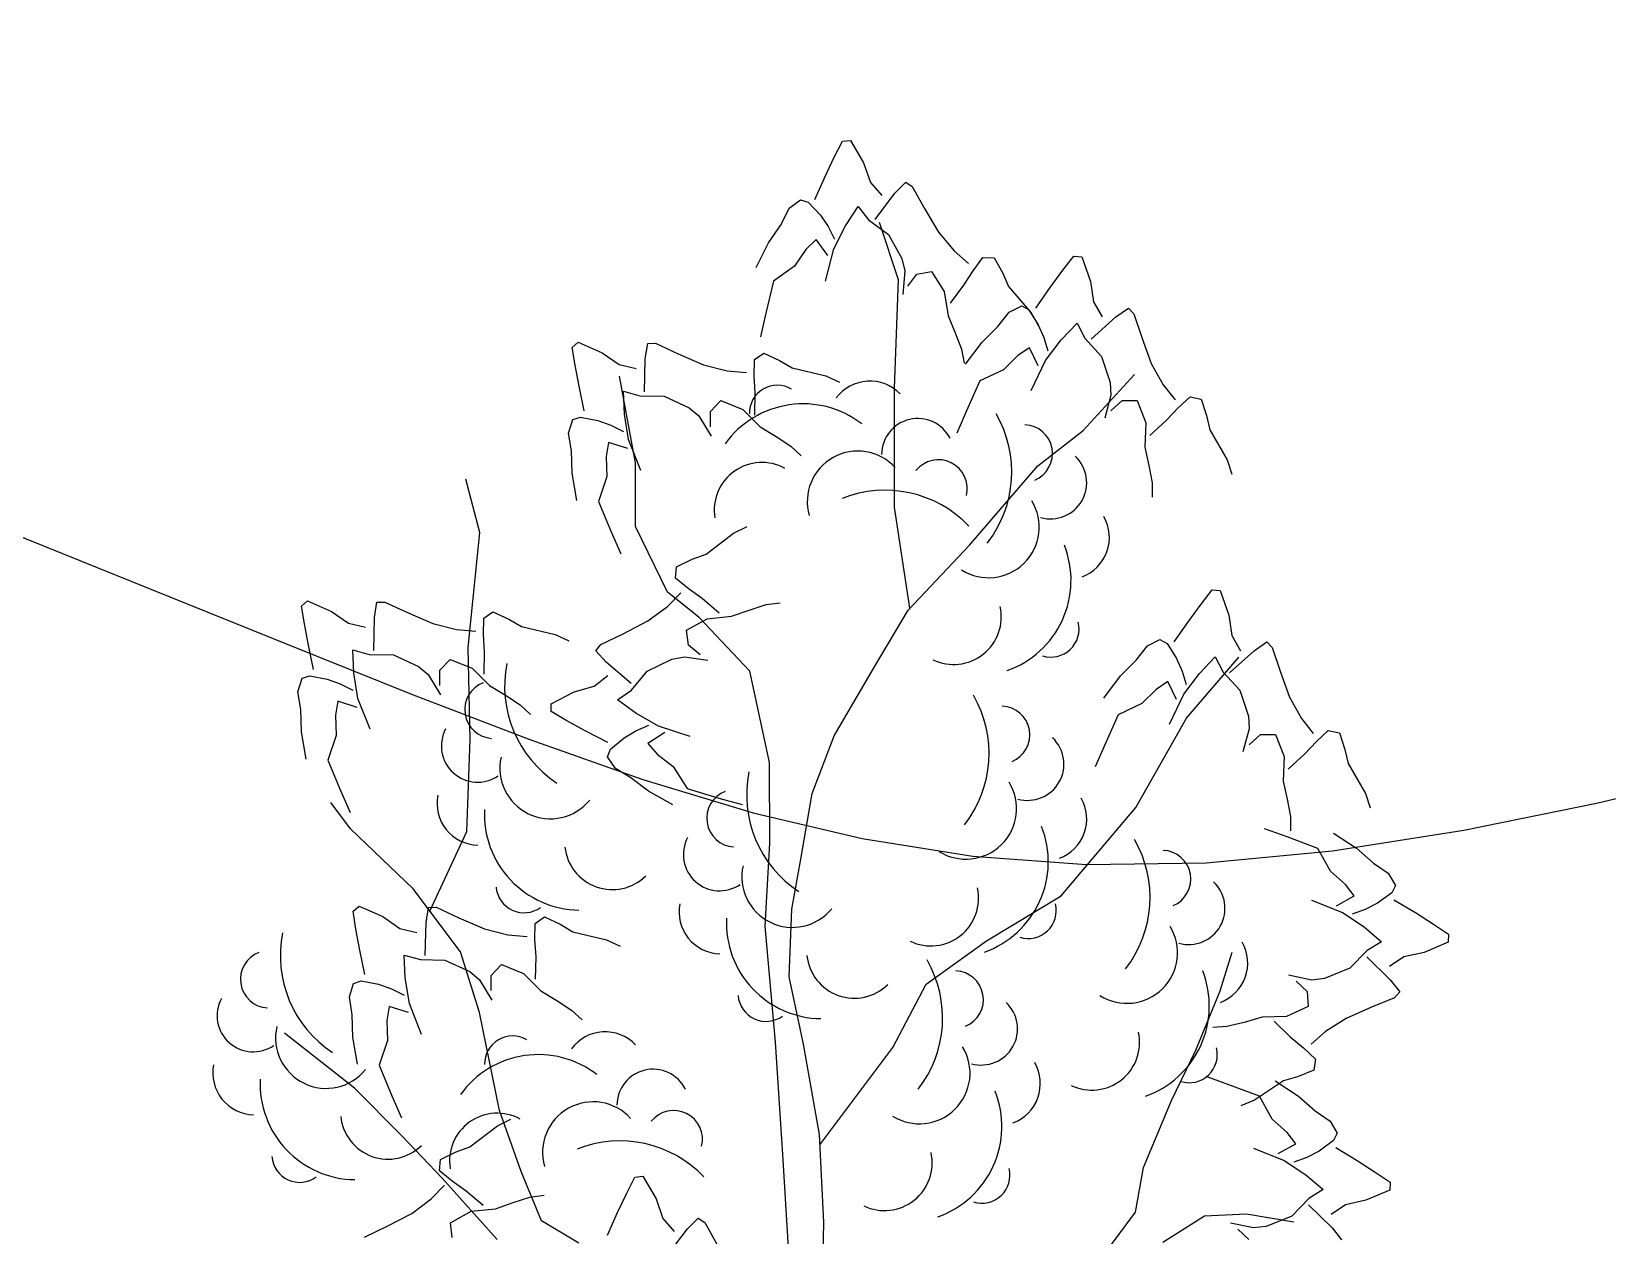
# Model space of a CAD drawing. Header units: millimetres. Extents: x 524954 to 526204, y 9523489 to 9524010.
# Drawn here: x 525741.24 to 525748.91, y 9523795.34 to 9523801.2 of the extents above; entities that cross this region are included whole.
import ezdxf

# ---------------------------------------------------------------- set-up
doc = ezdxf.new("R2010")
doc.units = ezdxf.units.MM
doc.linetypes.add('ACAD_ISO12W100', pattern=[21, 12, -3, 0, -3, 0, -3])
doc.layers.add('Arbre', color=34, linetype='ACAD_ISO12W100')
doc.layers.add('CN_02_00', color=4, linetype='Continuous')

# ---------------------------------------------------------------- blocks, each defined once
blk = doc.blocks.new('v088')
at = {"color": 3, "linetype": 'Continuous'}
for p, q in [((-0.0239, 12.3184), (0.0161, 12.3965)), ((0.0161, 12.3965), (0.0546, 12.3999)), ((0.0546, 12.3999), (0.1184, 12.2906)), ((-0.0686, 12.2238), (-0.0239, 12.3184)), ((0.1184, 12.2906), (0.1522, 12.1952)), ((-0.1179, 12.1126), (-0.0686, 12.2238)), ((0.2717, 12.1435), (0.3242, 12.1966)), ((0.3242, 12.1966), (0.3557, 12.1751)), ((0.1522, 12.1952), (0.2074, 12.1313)), ((0.1746, 12.0155), (0.2717, 12.1435)), ((0.3557, 12.1751), (0.415, 12.0689)), ((-0.2828, 11.9912), (-0.2428, 12.0693)), ((-0.2428, 12.0693), (-0.1881, 12.111)), ((-0.1881, 12.111), (-0.1505, 12.0986)), ((-0.1505, 12.0986), (-0.0915, 12.0354)), ((0.0317, 11.9844), (0.0922, 12.0781)), ((0.0922, 12.0781), (0.1437, 12.0135)), ((0.415, 12.0689), (0.4841, 11.9528)), ((-0.344, 11.9013), (-0.2828, 11.9912)), ((-0.0915, 12.0354), (-0.0536, 11.98)), ((-0.0536, 11.98), (-0.0225, 11.9193)), ((-0.0252, 11.8718), (0.0317, 11.9844)), ((0.1437, 12.0135), (0.2395, 11.9416)), ((-0.4033, 11.7804), (-0.344, 11.9013)), ((-0.1123, 11.9179), (-0.1618, 11.8694)), ((-0.0542, 11.8389), (-0.1123, 11.9179)), ((0.2395, 11.9416), (0.3048, 11.8248)), ((0.4841, 11.9528), (0.5601, 11.8616)), ((-0.1618, 11.8694), (-0.2169, 11.7884)), ((-0.066, 11.7153), (-0.0252, 11.8718)), ((0.3048, 11.8248), (0.32, 11.7651)), ((0.5601, 11.8616), (0.6304, 11.8005)), ((0.6527, 11.7656), (0.6994, 11.8293)), ((0.6994, 11.8293), (0.7544, 11.828)), ((0.7544, 11.828), (0.796, 11.7537)), ((1.0886, 11.7676), (1.1424, 11.8368)), ((1.1424, 11.8368), (1.1809, 11.833)), ((1.1809, 11.833), (1.2232, 11.7138)), ((-0.2169, 11.7884), (-0.3202, 11.714)), ((0.32, 11.7651), (0.3106, 11.6498)), ((0.3344, 11.6895), (0.378, 11.7487)), ((0.378, 11.7487), (0.4498, 11.7623)), ((0.4498, 11.7623), (0.5114, 11.6644)), ((0.6075, 11.6944), (0.6527, 11.7656)), ((0.796, 11.7537), (0.824, 11.6885)), ((1.027, 11.683), (1.0886, 11.7676)), ((-0.3202, 11.714), (-0.3572, 11.5582)), ((0.5114, 11.6644), (0.5299, 11.5465)), ((0.5418, 11.6075), (0.6075, 11.6944)), ((0.824, 11.6885), (0.9344, 11.5607)), ((0.9578, 11.583), (1.027, 11.683)), ((1.2232, 11.7138), (1.2386, 11.6137)), ((0.827, 11.5637), (0.8886, 11.5945)), ((0.8886, 11.5945), (0.9232, 11.5753)), ((1.2386, 11.6137), (1.2809, 11.5407)), ((1.3463, 11.5407), (1.4079, 11.583)), ((1.4079, 11.583), (1.4348, 11.556)), ((-0.3572, 11.5582), (-0.3824, 11.4437)), ((0.5299, 11.5465), (0.5653, 11.4632)), ((0.7732, 11.4945), (0.827, 11.5637)), ((0.9232, 11.5753), (0.9693, 11.5022)), ((0.9344, 11.5607), (0.97, 11.497)), ((1.0809, 11.4291), (1.1578, 11.5099)), ((1.1578, 11.5099), (1.1963, 11.4368)), ((1.2271, 11.433), (1.3463, 11.5407)), ((1.4348, 11.556), (1.4733, 11.4406)), ((0.5653, 11.4632), (0.5962, 11.3829)), ((0.6962, 11.4176), (0.7732, 11.4945)), ((0.9693, 11.5022), (0.9963, 11.4406)), ((0.9963, 11.4406), (1.0155, 11.3753)), ((1.1963, 11.4368), (1.2771, 11.3483)), ((1.4733, 11.4406), (1.5194, 11.3137)), ((-1.2987, 11.3921), (-1.2695, 11.4174)), ((-1.2853, 11.3054), (-1.2987, 11.3921)), ((-1.2695, 11.4174), (-1.1537, 11.3664)), ((-1.1537, 11.3664), (-1.0704, 11.3089)), ((-0.9434, 11.3371), (-0.9319, 11.4109)), ((-0.9319, 11.4109), (-0.8938, 11.412)), ((-0.8938, 11.412), (-0.7835, 11.3608)), ((-0.7835, 11.3608), (-0.6595, 11.3072)), ((-0.4126, 11.3334), (-0.3673, 11.3647)), ((-0.3673, 11.3647), (-0.2901, 11.3288)), ((0.5962, 11.3829), (0.6091, 11.3149)), ((0.6155, 11.3099), (0.6962, 11.4176)), ((0.927, 11.3906), (0.8693, 11.3522)), ((0.9693, 11.3022), (0.927, 11.3906)), ((1.004, 11.3291), (1.0809, 11.4291)), ((-1.266, 11.2026), (-1.2853, 11.3054)), ((-1.0704, 11.3089), (-0.9882, 11.2895)), ((-0.9469, 11.1764), (-0.9434, 11.3371)), ((-0.6595, 11.3072), (-0.5444, 11.2779)), ((-0.5444, 11.2779), (-0.4516, 11.2697)), ((-0.4131, 11.2545), (-0.4126, 11.3334)), ((-0.2901, 11.3288), (-0.2291, 11.2925)), ((-0.2291, 11.2925), (-0.0648, 11.2537)), ((0.8001, 11.2829), (0.6847, 11.2291)), ((0.8693, 11.3522), (0.8001, 11.2829)), ((0.9347, 11.1829), (1.004, 11.3291)), ((1.2771, 11.3483), (1.3194, 11.2214)), ((1.5194, 11.3137), (1.5771, 11.2099)), ((-1.2408, 11.0836), (-1.266, 11.2026)), ((-0.4079, 11.1703), (-0.4131, 11.2545)), ((-0.0648, 11.2537), (0.0014, 11.223)), ((0.6847, 11.2291), (0.6193, 11.0829)), ((1.3194, 11.2214), (1.3232, 11.1598)), ((1.5771, 11.2099), (1.6348, 11.1368)), ((-1.0503, 11.1789), (-0.9708, 11.1567)), ((-1.0444, 11.0675), (-1.0503, 11.1789)), ((-0.9708, 11.1567), (-0.851, 11.1547)), ((-0.851, 11.1547), (-0.7296, 11.0984)), ((-0.6257, 11.0796), (-0.5755, 11.1328)), ((-0.5755, 11.1328), (-0.4682, 11.0896)), ((-0.4102, 11.0614), (-0.4079, 11.1703)), ((1.3232, 11.1598), (1.2925, 11.0483)), ((1.3232, 11.0829), (1.3771, 11.1329)), ((1.3771, 11.1329), (1.4502, 11.1329)), ((1.4502, 11.1329), (1.4925, 11.0252)), ((1.6502, 11.0983), (1.7079, 11.1522)), ((1.7079, 11.1522), (1.7617, 11.1406)), ((1.7617, 11.1406), (1.7887, 11.0598)), ((-1.2967, 11.0411), (-1.2589, 11.0531)), ((-1.2589, 11.0531), (-1.1741, 11.0365)), ((-1.0245, 10.9429), (-1.0444, 11.0675)), ((-0.7296, 11.0984), (-0.6822, 11.0589)), ((-0.6822, 11.0589), (-0.6222, 10.96)), ((-0.6263, 11.0061), (-0.6257, 11.0796)), ((-0.4682, 11.0896), (-0.3841, 11.005)), ((0.6193, 11.0829), (0.5731, 10.9752)), ((1.5925, 11.0368), (1.6502, 11.0983)), ((1.7887, 11.0598), (1.8041, 10.9906)), ((-1.3166, 10.9752), (-1.2967, 11.0411)), ((-1.3032, 10.8885), (-1.3166, 10.9752)), ((-1.1741, 11.0365), (-1.1109, 11.0139)), ((-1.1109, 11.0139), (-1.0501, 10.983)), ((-0.3841, 11.005), (-0.3065, 10.9583)), ((1.4925, 11.0252), (1.4886, 10.906)), ((1.5117, 10.9637), (1.5925, 11.0368)), ((1.8041, 10.9906), (1.8887, 10.8444)), ((-1.122, 10.9292), (-1.1336, 10.8608)), ((-1.0286, 10.8992), (-1.122, 10.9292)), ((-0.9657, 10.7922), (-1.0245, 10.9429)), ((-0.3065, 10.9583), (-0.2344, 10.9114)), ((-0.2344, 10.9114), (-0.1841, 10.8638)), ((1.4886, 10.906), (1.5079, 10.8175)), ((-1.3, 10.7798), (-1.3032, 10.8885)), ((-1.1336, 10.8608), (-1.1308, 10.7629)), ((1.5079, 10.8175), (1.5233, 10.7329)), ((1.8887, 10.8444), (1.9118, 10.7752)), ((-1.2771, 10.6471), (-1.3, 10.7798)), ((-1.1308, 10.7629), (-1.1708, 10.642)), ((1.5233, 10.7329), (1.5233, 10.6636)), ((-1.1708, 10.642), (-1.1094, 10.4942)), ((-0.514, 10.4875), (-0.4484, 10.5194)), ((-1.1094, 10.4942), (-1.0628, 10.3867)), ((-0.648, 10.3846), (-0.514, 10.4875)), ((-0.7912, 10.3231), (-0.7146, 10.3603)), ((-0.7146, 10.3603), (-0.648, 10.3846)), ((-0.7957, 10.2682), (-0.7912, 10.3231)), ((-0.7348, 10.218), (-0.7957, 10.2682)), ((-0.6662, 10.1688), (-0.7348, 10.218)), ((1.7617, 10.1424), (1.8156, 10.2117)), ((1.8156, 10.2117), (1.8541, 10.2078)), ((1.8541, 10.2078), (1.8964, 10.0886)), ((-2.6162, 10.1323), (-2.587, 10.1577)), ((-2.6028, 10.0456), (-2.6162, 10.1323)), ((-2.587, 10.1577), (-2.4712, 10.1066)), ((-2.2608, 10.0773), (-2.2494, 10.1511)), ((-2.2494, 10.1511), (-2.2113, 10.1522)), ((-2.2113, 10.1522), (-2.101, 10.101)), ((-0.9313, 10.0604), (-0.8359, 10.1311)), ((-0.8359, 10.1311), (-0.7709, 10.1978)), ((-0.5833, 10.0982), (-0.6662, 10.1688)), ((-0.4378, 10.1134), (-0.3559, 10.1397)), ((-0.3559, 10.1397), (-0.2873, 10.1487)), ((1.7002, 10.0578), (1.7617, 10.1424)), ((-2.4712, 10.1066), (-2.3879, 10.0492)), ((-2.3879, 10.0492), (-2.3057, 10.0298)), ((-2.2643, 9.9167), (-2.2608, 10.0773)), ((-2.101, 10.101), (-1.977, 10.0475)), ((-1.7305, 9.9947), (-1.7301, 10.0737)), ((-1.7301, 10.0737), (-1.6848, 10.1049)), ((-1.6848, 10.1049), (-1.6075, 10.069)), ((-1.6075, 10.069), (-1.5466, 10.0327)), ((-1.0512, 9.9981), (-0.9313, 10.0604)), ((-0.7431, 10.0152), (-0.6418, 10.0712)), ((-0.6418, 10.0712), (-0.5231, 10.0829)), ((-0.5231, 10.0829), (-0.4378, 10.1134)), ((1.631, 9.9578), (1.7002, 10.0578)), ((1.8964, 10.0886), (1.9118, 9.9886)), ((-2.5835, 9.9428), (-2.6028, 10.0456)), ((-1.977, 10.0475), (-1.8618, 10.0181)), ((-1.8618, 10.0181), (-1.7691, 10.0099)), ((-1.7254, 9.9105), (-1.7305, 9.9947)), ((-1.5466, 10.0327), (-1.3822, 9.9939)), ((-1.3822, 9.9939), (-1.316, 9.9632)), ((-1.1606, 9.945), (-1.0512, 9.9981)), ((-0.7336, 9.9427), (-0.7431, 10.0152)), ((1.9118, 9.9886), (1.9541, 9.9155)), ((-2.5582, 9.8238), (-2.5835, 9.9428)), ((-2.3678, 9.9191), (-2.2883, 9.8969)), ((-2.3619, 9.8077), (-2.3678, 9.9191)), ((-2.2883, 9.8969), (-2.1685, 9.895)), ((-1.7277, 9.8016), (-1.7254, 9.9105)), ((-1.1838, 9.9148), (-1.1606, 9.945)), ((-1.1339, 9.8592), (-1.1838, 9.9148)), ((-0.677, 9.8958), (-0.7336, 9.9427)), ((1.4463, 9.8693), (1.5002, 9.9386)), ((1.5002, 9.9386), (1.5617, 9.9693)), ((1.5617, 9.9693), (1.5963, 9.9501)), ((1.5963, 9.9501), (1.6425, 9.877)), ((1.9002, 9.8078), (2.0195, 9.9155)), ((2.0195, 9.9155), (2.081, 9.9578)), ((2.081, 9.9578), (2.1079, 9.9309)), ((2.1079, 9.9309), (2.1464, 9.8155)), ((-2.1685, 9.895), (-2.0471, 9.8386)), ((-2.0471, 9.8386), (-1.9997, 9.7992)), ((-1.9438, 9.7464), (-1.9432, 9.8199)), ((-1.9432, 9.8199), (-1.893, 9.873)), ((-1.893, 9.873), (-1.7856, 9.8299)), ((-1.7856, 9.8299), (-1.7015, 9.7452)), ((-1.0116, 9.755), (-1.1339, 9.8592)), ((-0.9342, 9.8156), (-0.8138, 9.874)), ((-0.8138, 9.874), (-0.7533, 9.8858)), ((-0.7533, 9.8858), (-0.6387, 9.8698)), ((1.3694, 9.7924), (1.4463, 9.8693)), ((1.6425, 9.877), (1.6694, 9.8155)), ((1.7541, 9.8039), (1.831, 9.8847)), ((1.831, 9.8847), (1.8695, 9.8116)), ((-2.634, 9.7155), (-2.6142, 9.7814)), ((-2.6142, 9.7814), (-2.5764, 9.7933)), ((-2.5764, 9.7933), (-2.4916, 9.7768)), ((-2.4916, 9.7768), (-2.4283, 9.7541)), ((-2.4283, 9.7541), (-2.3676, 9.7232)), ((-2.3419, 9.6831), (-2.3619, 9.8077)), ((-1.9997, 9.7992), (-1.9397, 9.7002)), ((-1.7015, 9.7452), (-1.624, 9.6985)), ((-1.2895, 9.7147), (-1.1923, 9.7429)), ((-1.1923, 9.7429), (-1.1254, 9.7944)), ((-1.0114, 9.724), (-0.9342, 9.8156)), ((1.2886, 9.6847), (1.3694, 9.7924)), ((1.6002, 9.7655), (1.5425, 9.727)), ((1.6425, 9.677), (1.6002, 9.7655)), ((1.6694, 9.8155), (1.6887, 9.7501)), ((1.6771, 9.7039), (1.7541, 9.8039)), ((1.8695, 9.8116), (1.9502, 9.7232)), ((2.1464, 9.8155), (2.1926, 9.6885)), ((-2.6206, 9.6288), (-2.634, 9.7155)), ((-2.4395, 9.6694), (-2.4511, 9.6011)), ((-2.3461, 9.6395), (-2.4395, 9.6694)), ((-2.2831, 9.5325), (-2.3419, 9.6831)), ((-1.624, 9.6985), (-1.5519, 9.6516)), ((-1.4022, 9.6572), (-1.2895, 9.7147)), ((-1.0789, 9.6763), (-1.0114, 9.724)), ((-0.9888, 9.6106), (-1.0789, 9.6763)), ((1.5425, 9.727), (1.4733, 9.6578)), ((1.6079, 9.5578), (1.6771, 9.7039)), ((1.9502, 9.7232), (1.9925, 9.5962)), ((2.1926, 9.6885), (2.2503, 9.5847)), ((-2.6175, 9.52), (-2.6206, 9.6288)), ((-2.4511, 9.6011), (-2.4483, 9.5032)), ((-1.5519, 9.6516), (-1.5015, 9.6041)), ((-1.401, 9.6186), (-1.4022, 9.6572)), ((-1.3254, 9.5742), (-1.401, 9.6186)), ((-0.8796, 9.5473), (-0.9888, 9.6106)), ((1.3579, 9.6039), (1.2925, 9.4577)), ((1.4733, 9.6578), (1.3579, 9.6039)), ((1.9925, 9.5962), (1.9964, 9.5347)), ((-2.5946, 9.3874), (-2.6175, 9.52)), ((-1.2335, 9.5242), (-1.3254, 9.5742)), ((-1.1253, 9.4685), (-1.2335, 9.5242)), ((-1.0467, 9.4905), (-0.9892, 9.5252)), ((-0.9892, 9.5252), (-0.9269, 9.5527)), ((-0.8484, 9.5165), (-0.9306, 9.463)), ((-0.7257, 9.4976), (-0.8796, 9.5473)), ((1.9964, 9.5347), (1.9656, 9.4231)), ((2.2503, 9.5847), (2.308, 9.5116)), ((2.3233, 9.4731), (2.381, 9.527)), ((2.381, 9.527), (2.4349, 9.5154)), ((2.4349, 9.5154), (2.4618, 9.4347)), ((-2.4483, 9.5032), (-2.4883, 9.3823)), ((-1.1278, 9.3984), (-1.1132, 9.4352)), ((-1.1132, 9.4352), (-1.0467, 9.4905)), ((-0.9306, 9.463), (-0.885, 9.4108)), ((1.2925, 9.4577), (1.2463, 9.35)), ((1.9964, 9.4577), (2.0502, 9.5077)), ((2.0502, 9.5077), (2.1233, 9.5077)), ((2.1233, 9.5077), (2.1656, 9.4)), ((2.2657, 9.4116), (2.3233, 9.4731)), ((-2.4883, 9.3823), (-2.4269, 9.2344)), ((-1.0892, 9.3413), (-1.1278, 9.3984)), ((-0.885, 9.4108), (-0.8073, 9.3511)), ((2.1656, 9.4), (2.1618, 9.2808)), ((2.1849, 9.3385), (2.2657, 9.4116)), ((2.4618, 9.4347), (2.4772, 9.3654)), ((2.4772, 9.3654), (2.5618, 9.2193)), ((-1.0136, 9.2969), (-1.0892, 9.3413)), ((-0.9273, 9.2307), (-1.0136, 9.2969)), ((-0.8073, 9.3511), (-0.7389, 9.2437)), ((-2.4269, 9.2344), (-2.3802, 9.1269)), ((-0.81, 9.1646), (-0.9273, 9.2307)), ((-0.7389, 9.2437), (-0.5855, 9.1979)), ((2.1618, 9.2808), (2.181, 9.1923)), ((2.5618, 9.2193), (2.5849, 9.15)), ((-0.5855, 9.1979), (-0.4727, 9.1661)), ((2.181, 9.1923), (2.1964, 9.1077)), ((2.1964, 9.1077), (2.1964, 9.0385)), ((2.1801, 9.009), (2.0697, 9.0483)), ((2.3301, 8.953), (2.1801, 9.009)), ((2.4064, 9.0272), (2.519, 8.9533)), ((2.3912, 8.8412), (2.3301, 8.953)), ((2.519, 8.9533), (2.6006, 8.8814)), ((2.4646, 8.7765), (2.3912, 8.8412)), ((2.6006, 8.8814), (2.6731, 8.832)), ((2.6731, 8.832), (2.7077, 8.7725)), ((2.5067, 8.7213), (2.4646, 8.7765)), ((2.7077, 8.7725), (2.6907, 8.7368)), ((-2.3661, 8.6466), (-2.3369, 8.6719)), ((-2.3369, 8.6719), (-2.2212, 8.6209)), ((2.2998, 8.7005), (2.4501, 8.6406)), ((2.421, 8.6735), (2.5067, 8.7213)), ((2.6207, 8.6861), (2.5609, 8.6554)), ((2.6907, 8.7368), (2.6207, 8.6861)), ((2.7005, 8.7027), (2.8047, 8.6399)), ((-2.3527, 8.5599), (-2.3661, 8.6466)), ((-2.2212, 8.6209), (-2.1379, 8.5634)), ((-2.0143, 8.4309), (-2.0108, 8.5916)), ((-2.0108, 8.5916), (-1.9993, 8.6654)), ((-1.9993, 8.6654), (-1.9613, 8.6665)), ((-1.9613, 8.6665), (-1.8509, 8.6153)), ((-1.8509, 8.6153), (-1.7269, 8.5617)), ((-1.4801, 8.5879), (-1.4347, 8.6192)), ((-1.4347, 8.6192), (-1.3575, 8.5833)), ((2.4501, 8.6406), (2.5548, 8.5702)), ((2.5609, 8.6554), (2.4969, 8.632)), ((2.8047, 8.6399), (2.8931, 8.5838)), ((-2.3334, 8.4571), (-2.3527, 8.5599)), ((-2.1379, 8.5634), (-2.0557, 8.544)), ((-1.7269, 8.5617), (-1.6118, 8.5324)), ((-1.6118, 8.5324), (-1.519, 8.5242)), ((-1.4805, 8.509), (-1.4801, 8.5879)), ((-1.3575, 8.5833), (-1.2966, 8.547)), ((-1.2966, 8.547), (-1.1322, 8.5082)), ((2.5548, 8.5702), (2.6402, 8.4985)), ((2.8931, 8.5838), (2.9656, 8.5345)), ((2.9656, 8.5345), (2.9641, 8.4958)), ((-2.3082, 8.3381), (-2.3334, 8.4571)), ((-1.4754, 8.4248), (-1.4805, 8.509)), ((-1.1322, 8.5082), (-1.066, 8.4775)), ((2.5697, 8.4555), (2.4865, 8.3693)), ((2.6402, 8.4985), (2.5697, 8.4555)), ((2.8478, 8.4461), (2.749, 8.4244)), ((2.9641, 8.4958), (2.8478, 8.4461)), ((-2.1178, 8.4334), (-2.0382, 8.4112)), ((-2.1118, 8.322), (-2.1178, 8.4334)), ((-2.0382, 8.4112), (-1.9184, 8.4092)), ((-1.9184, 8.4092), (-1.7971, 8.3529)), ((-1.6931, 8.3341), (-1.643, 8.3873)), ((-1.643, 8.3873), (-1.5356, 8.3441)), ((-1.4776, 8.3159), (-1.4754, 8.4248)), ((2.4865, 8.3693), (2.3625, 8.3191)), ((2.5678, 8.4245), (2.6828, 8.3123)), ((2.749, 8.4244), (2.6787, 8.3776)), ((-2.384, 8.2298), (-2.3641, 8.2956)), ((-2.3641, 8.2956), (-2.3264, 8.3076)), ((-2.3264, 8.3076), (-2.2415, 8.291)), ((-2.2415, 8.291), (-2.1783, 8.2684)), ((-2.0919, 8.1974), (-2.1118, 8.322)), ((-1.7971, 8.3529), (-1.7497, 8.3134)), ((-1.7497, 8.3134), (-1.6897, 8.2145)), ((-1.6937, 8.2606), (-1.6931, 8.3341)), ((-1.5356, 8.3441), (-1.4515, 8.2595)), ((2.3013, 8.3113), (2.188, 8.335)), ((2.2245, 8.3065), (2.2778, 8.2559)), ((2.3625, 8.3191), (2.3013, 8.3113)), ((2.6828, 8.3123), (2.7289, 8.2536)), ((-2.3706, 8.1431), (-2.384, 8.2298)), ((-2.1783, 8.2684), (-2.1175, 8.2375)), ((-1.4515, 8.2595), (-1.374, 8.2128)), ((-1.374, 8.2128), (-1.3019, 8.1659)), ((2.2778, 8.2559), (2.2824, 8.183)), ((2.7037, 8.225), (2.591, 8.1793)), ((2.7289, 8.2536), (2.7037, 8.225)), ((-2.3674, 8.0343), (-2.3706, 8.1431)), ((-2.1895, 8.1837), (-2.2011, 8.1153)), ((-2.0961, 8.1537), (-2.1895, 8.1837)), ((-2.0331, 8.0467), (-2.0919, 8.1974)), ((-1.3019, 8.1659), (-1.2515, 8.1184)), ((2.1776, 8.1339), (2.0584, 8.1303)), ((2.2824, 8.183), (2.1776, 8.1339)), ((2.591, 8.1793), (2.4672, 8.1253)), ((-2.2011, 8.1153), (-2.1982, 8.0174)), ((1.8878, 8.0848), (1.8187, 8.0804)), ((1.9713, 8.1055), (1.8878, 8.0848)), ((2.0584, 8.1303), (1.9713, 8.1055)), ((2.1174, 8.1109), (2.1954, 8.0349)), ((2.3672, 8.0611), (2.2979, 7.9989)), ((2.4672, 8.1253), (2.3672, 8.0611)), ((-2.3445, 7.9016), (-2.3674, 8.0343)), ((-2.1982, 8.0174), (-2.2383, 7.8966)), ((2.1954, 8.0349), (2.2605, 7.9811)), ((2.2605, 7.9811), (2.3179, 7.927)), ((2.3179, 7.927), (2.3098, 7.8725)), ((-2.2383, 7.8966), (-2.1768, 7.7487)), ((1.8965, 7.8022), (1.7861, 7.8414)), ((2.2308, 7.8405), (2.1627, 7.8208)), ((2.3098, 7.8725), (2.2308, 7.8405)), ((-2.1768, 7.7487), (-2.1302, 7.6412)), ((2.0465, 7.7461), (1.8965, 7.8022)), ((2.1627, 7.8208), (2.0222, 7.7271)), ((2.1227, 7.8203), (2.2353, 7.7465)), ((2.0222, 7.7271), (1.9545, 7.6997)), ((2.1075, 7.6343), (2.0465, 7.7461)), ((2.2353, 7.7465), (2.3169, 7.6746)), ((2.3169, 7.6746), (2.3894, 7.6252)), ((-1.7972, 7.4997), (-1.6632, 7.6026)), ((-1.6632, 7.6026), (-1.5976, 7.6345)), ((2.1809, 7.5696), (2.1075, 7.6343)), ((2.3894, 7.6252), (2.424, 7.5657)), ((2.223, 7.5144), (2.1809, 7.5696)), ((2.407, 7.5299), (2.337, 7.4793)), ((2.424, 7.5657), (2.407, 7.5299)), ((-1.9404, 7.4382), (-1.8638, 7.4754)), ((-1.8638, 7.4754), (-1.7972, 7.4997)), ((2.0162, 7.4937), (2.1664, 7.4338)), ((2.1373, 7.4666), (2.223, 7.5144)), ((2.2772, 7.4485), (2.2132, 7.4252)), ((2.337, 7.4793), (2.2772, 7.4485)), ((2.4169, 7.4959), (2.521, 7.4331)), ((-1.9448, 7.3833), (-1.9404, 7.4382)), ((-1.8839, 7.3331), (-1.9448, 7.3833)), ((2.1664, 7.4338), (2.2711, 7.3633)), ((2.521, 7.4331), (2.6094, 7.377)), ((2.6094, 7.377), (2.6819, 7.3276)), ((-1.985, 7.2461), (-1.9201, 7.3129)), ((-1.8154, 7.2839), (-1.8839, 7.3331)), ((-1.0336, 7.2746), (-0.9936, 7.3527)), ((-0.9936, 7.3527), (-0.9551, 7.3561)), ((-0.9551, 7.3561), (-0.8913, 7.2468)), ((2.2711, 7.3633), (2.3565, 7.2916)), ((2.3565, 7.2916), (2.286, 7.2486)), ((2.6805, 7.289), (2.5641, 7.2392)), ((2.6819, 7.3276), (2.6805, 7.289)), ((-2.0805, 7.1754), (-1.985, 7.2461)), ((-1.7325, 7.2133), (-1.8154, 7.2839)), ((-1.6722, 7.1979), (-1.587, 7.2285)), ((-1.587, 7.2285), (-1.5051, 7.2548)), ((-1.5051, 7.2548), (-1.4365, 7.2638)), ((-1.0783, 7.18), (-1.0336, 7.2746)), ((-0.8913, 7.2468), (-0.8575, 7.1514)), ((2.286, 7.2486), (2.2028, 7.1624)), ((2.2841, 7.2177), (2.3991, 7.1055)), ((2.4653, 7.2176), (2.395, 7.1707)), ((2.5641, 7.2392), (2.4653, 7.2176)), ((-2.2004, 7.1132), (-2.0805, 7.1754)), ((-1.8923, 7.1303), (-1.791, 7.1862)), ((-1.791, 7.1862), (-1.6722, 7.1979)), ((-1.1277, 7.0688), (-1.0783, 7.18)), ((-0.8575, 7.1514), (-0.8023, 7.0875)), ((-0.7381, 7.0997), (-0.6855, 7.1528)), ((-0.6855, 7.1528), (-0.654, 7.1313)), ((2.2028, 7.1624), (2.0788, 7.1122)), ((-2.3098, 7.06), (-2.2004, 7.1132)), ((-1.8828, 7.0578), (-1.8923, 7.1303)), ((-0.8351, 6.9716), (-0.7381, 7.0997)), ((-0.654, 7.1313), (-0.5947, 7.0251)), ((2.0176, 7.1045), (1.9044, 7.1282)), ((1.9408, 7.0996), (1.9941, 7.049)), ((2.0788, 7.1122), (2.0176, 7.1045)), ((2.3991, 7.1055), (2.4452, 7.0467))]:
    blk.add_line(p, q, dxfattribs=at)
at = {"linetype": 'Continuous'}
for p, q in [((0.2897, 11.7219), (0.1969, 11.9998)), ((0.2697, 11.1929), (0.2897, 11.7219)), ((-0.9914, 10.8307), (-1.0686, 11.252)), ((1.1882, 10.9882), (1.4374, 11.2608)), ((0.2693, 10.6145), (0.2697, 11.1929)), ((0.9679, 10.8157), (1.1882, 10.9882)), ((-0.9911, 10.5198), (-0.9914, 10.8307)), ((-1.7492, 10.4915), (-1.8168, 10.7513)), ((0.6339, 10.4293), (0.9679, 10.8157)), ((0.3448, 10.1217), (0.2693, 10.6145)), ((-0.8352, 10.1996), (-0.9911, 10.5198)), ((-1.8059, 9.9306), (-1.7492, 10.4915)), ((0.3358, 10.1122), (0.6339, 10.4293)), ((-0.6834, 10.0784), (-0.8352, 10.1996)), ((-0.4354, 9.8162), (-0.6834, 10.0784)), ((0.1676, 9.8288), (0.3358, 10.1122)), ((-1.7966, 9.483), (-1.8059, 9.9306)), ((-0.0246, 9.5014), (0.1676, 9.8288)), ((1.6901, 9.587), (1.945, 9.8846)), ((-0.339, 9.3704), (-0.4354, 9.8162)), ((1.4442, 9.1527), (1.6901, 9.587)), ((-1.8121, 9.0349), (-1.7966, 9.483)), ((-0.1306, 9.2193), (-0.0246, 9.5014)), ((-0.337, 8.9787), (-0.339, 9.3704)), ((-0.1861, 8.901), (-0.1306, 9.2193)), ((-2.3783, 9.048), (-2.4742, 9.1766)), ((1.08, 8.7222), (1.4442, 9.1527)), ((-2.0737, 8.7558), (-2.3783, 9.048)), ((-1.992, 8.6473), (-1.8121, 9.0349)), ((-0.3597, 8.574), (-0.337, 8.9787)), ((-0.2308, 8.6575), (-0.1861, 8.901)), ((-1.8434, 8.4497), (-2.0737, 8.7558)), ((0.7177, 8.5032), (1.08, 8.7222)), ((-0.2426, 8.3277), (-0.2308, 8.6575)), ((-0.3105, 8.0091), (-0.3597, 8.574)), ((-1.7501, 8.1531), (-1.8434, 8.4497)), ((0.4236, 8.2918), (0.7177, 8.5032)), ((1.8546, 8.2596), (1.9129, 8.4473)), ((-0.1735, 7.9995), (-0.2426, 8.3277)), ((0.2621, 7.9837), (0.4236, 8.2918)), ((1.7363, 7.971), (1.8546, 8.2596)), ((-1.6531, 7.6763), (-1.7501, 8.1531)), ((-2.3581, 7.786), (-2.6995, 8.0525)), ((-0.2742, 7.4626), (-0.3105, 8.0091)), ((-0.0959, 7.5596), (-0.1735, 7.9995)), ((-0.0934, 7.5087), (0.2621, 7.9837)), ((1.617, 7.726), (1.7363, 7.971)), ((-2.1294, 7.5544), (-2.3581, 7.786)), ((-1.5474, 7.38), (-1.6531, 7.6763)), ((1.4808, 7.3998), (1.617, 7.726)), ((-1.9323, 7.3471), (-2.1294, 7.5544)), ((-0.0745, 7.1309), (-0.0959, 7.5596)), ((-0.2365, 6.8477), (-0.2742, 7.4626)), ((-1.4491, 7.1395), (-1.5474, 7.38)), ((1.4418, 7.1813), (1.4808, 7.3998)), ((-1.6648, 7.048), (-1.9323, 7.3471)), ((-1.2665, 7.0314), (-1.4491, 7.1395)), ((1.3209, 7.0171), (1.4418, 7.1813)), ((1.5755, 7.0348), (1.778, 7.1634)), ((1.778, 7.1634), (1.983, 7.1739)), ((1.983, 7.1739), (2.2139, 7.1352)), ((-0.0837, 6.6768), (-0.0745, 7.1309))]:
    blk.add_line(p, q, dxfattribs=at)
at = {"color": 3, "linetype": 'Continuous'}
for centre, major_axis, start_param, end_param in [((-0.3005, 11.0717), (0.0964, 0.0964), 0.254619, 2.377018), ((0.1501, 11.0237), (0.1445, 0.1445), 6.263619, 7.998733), ((-0.1756, 10.6509), (0.3298, 0.3298), 0.12682, 1.733702), ((0.3829, 10.8698), (-0.1246, 0.1246), 4.396235, 7.060094), ((0.2754, 10.7857), (0.3995, 0.3995), 4.836335, 6.022049), ((0.8987, 10.8757), (0.099, 0.099), 4.31771, 7.031286), ((0.0911, 10.6412), (0.1741, 0.1741), 6.236163, 8.918901), ((-0.3757, 10.5998), (0.1641, 0.1641), 0.282297, 2.520721), ((0.4834, 10.7051), (-0.099, 0.099), 3.680741, 6.394318), ((1.0287, 10.7332), (-0.1246, 0.1246), 2.081137, 4.744996), ((0.2226, 10.1318), (-0.3995, 0.3995), 4.689978, 5.875693), ((0.7276, 10.5169), (-0.1741, 0.1741), 1.793126, 4.475865), ((1.1114, 10.4666), (-0.1445, 0.1445), 2.713295, 4.448408), ((0.6623, 10.2582), (-0.3298, 0.3298), 2.69514, 4.302022), ((0.5573, 10.0804), (0.1641, 0.1641), 3.478918, 5.717341), ((1.0314, 10.0206), (0.0964, 0.0964), 3.62262, 5.745019), ((-1.0632, 9.7428), (0.3995, 0.3995), 2.158504, 3.344219), ((-1.6825, 9.6282), (-0.099, 0.099), -0.421529, 2.292047), ((0.1648, 9.4153), (0.3995, 0.3995), 4.836335, 6.022049), ((0.7881, 9.5054), (-0.099, 0.099), 2.746913, 5.46049), ((-1.7599, 9.4514), (-0.1246, 0.1246), 0.293965, 2.957824), ((0.9181, 9.3628), (0.1246, 0.1246), 3.651933, 6.315792), ((-1.4053, 9.3432), (0.1741, 0.1741), 2.133893, 4.816631), ((0.1148, 9.2139), (-0.3995, 0.3995), 0.587708, 1.773422), ((-1.7527, 9.1724), (-0.1445, 0.1445), 0.590553, 2.325666), ((-0.5045, 9.0993), (0.099, 0.099), 1.149268, 3.862844), ((0.617, 9.1466), (-0.1741, 0.1741), 1.793126, 4.475865), ((-1.2605, 9.1191), (0.3298, 0.3298), 2.307735, 3.914618), ((1.0008, 9.0963), (-0.1445, 0.1445), 2.713295, 4.448408), ((0.5518, 8.8878), (-0.3298, 0.3298), 2.69514, 4.302022), ((-0.5819, 8.9225), (0.1246, 0.1246), 1.864761, 4.52862), ((0.9486, 8.7133), (-0.3995, 0.3995), 3.265538, 4.451253), ((-1.1039, 8.9843), (0.1641, 0.1641), 2.463212, 4.701636), ((1.5719, 8.8034), (0.099, 0.099), 4.31771, 7.031286), ((-0.2273, 8.8143), (0.1741, 0.1741), 2.133893, 4.816631), ((-1.5338, 8.7756), (0.0964, 0.0964), 2.435534, 4.557933), ((0.4467, 8.71), (-0.1641, 0.1641), 1.908121, 4.146545), ((1.7019, 8.6608), (0.1246, 0.1246), 3.651933, 6.315792), ((-0.5746, 8.6435), (0.1445, 0.1445), 2.161349, 3.896462), ((0.9208, 8.6502), (0.0964, 0.0964), 3.62262, 5.745019), ((-0.0825, 8.5902), (0.3298, 0.3298), 2.307735, 3.914618), ((-2.1547, 8.4302), (0.3995, 0.3995), 2.158504, 3.344219), ((1.4008, 8.4446), (0.1741, 0.1741), 3.363922, 6.046661), ((-2.774, 8.3155), (-0.099, 0.099), -0.421529, 2.292047), ((1.7845, 8.3943), (-0.1445, 0.1445), 2.713295, 4.448408), ((0.0741, 8.4554), (0.1641, 0.1641), 2.463212, 4.701636), ((-0.0612, 8.1267), (-0.3995, 0.3995), 3.265538, 4.451253), ((0.5622, 8.2168), (0.099, 0.099), 4.31771, 7.031286), ((1.3355, 8.1858), (-0.3298, 0.3298), 2.69514, 4.302022), ((-2.8514, 8.1388), (-0.1246, 0.1246), 0.293965, 2.957824), ((-0.3558, 8.2467), (0.0964, 0.0964), 2.435534, 4.557933), ((0.6922, 8.0742), (-0.1246, 0.1246), 2.081137, 4.744996), ((-2.4968, 8.0306), (0.1741, 0.1741), 2.133893, 4.816631), ((-1.1385, 7.8551), (-0.1445, 0.1445), 4.692823, 6.427936), ((1.2305, 8.008), (0.1641, 0.1641), 3.478918, 5.717341), ((-1.5891, 7.9031), (0.0964, 0.0964), 0.254619, 2.377018), ((0.391, 7.858), (0.1741, 0.1741), 3.363922, 6.046661), ((1.7045, 7.9482), (-0.0964, 0.0964), 2.051824, 4.174223), ((-1.4642, 7.4823), (0.3298, 0.3298), 0.12682, 1.733702), ((0.7748, 7.8077), (-0.1445, 0.1445), 2.713295, 4.448408), ((-2.8441, 7.8598), (-0.1445, 0.1445), 0.590553, 2.325666), ((-2.352, 7.8064), (0.3298, 0.3298), 2.307735, 3.914618), ((-0.9057, 7.7012), (0.1246, 0.1246), 5.967031, 8.63089), ((0.3258, 7.5992), (0.3298, 0.3298), 4.265936, 5.872819), ((-1.6643, 7.4312), (-0.1641, 0.1641), -1.288499, 0.949924), ((-1.1975, 7.4726), (-0.1741, 0.1741), 4.665366, 7.348105), ((-0.8052, 7.5365), (-0.099, 0.099), 3.680741, 6.394318), ((-2.1954, 7.6717), (0.1641, 0.1641), 2.463212, 4.701636), ((-1.0661, 6.9632), (-0.3995, 0.3995), 4.689978, 5.875693), ((-2.6253, 7.463), (0.0964, 0.0964), 2.435534, 4.557933), ((0.2207, 7.4214), (0.1641, 0.1641), 3.478918, 5.717341), ((0.6948, 7.3616), (-0.0964, 0.0964), 2.051824, 4.174223)]:
    blk.add_ellipse(centre, major_axis=major_axis, ratio=1, start_param=start_param, end_param=end_param, dxfattribs=at)

msp = doc.modelspace()

# ---------------------------------------------------------------- linework, layer by layer
at = {"layer": 'CN_02_00', "elevation": 286, "flags": 128}
msp.add_lwpolyline([(525734.8928, 9523801.1997), (525735.5365, 9523800.9552), (525736.1716, 9523800.7163), (525736.8217, 9523800.4702), (525737.5048, 9523800.207), (525738.2158, 9523799.9287), (525738.9442, 9523799.6403), (525739.6792, 9523799.3467), (525740.4103, 9523799.0528), (525741.1268, 9523798.7637), (525741.8181, 9523798.4841), (525742.4734, 9523798.2192), (525743.0857, 9523797.9736), (525743.662, 9523797.7517), (525744.2129, 9523797.5578), (525744.7488, 9523797.3959), (525745.2803, 9523797.2702), (525745.818, 9523797.185), (525746.3725, 9523797.1444), (525746.9541, 9523797.1526), (525747.5694, 9523797.2112), (525748.2078, 9523797.3116), (525748.8548, 9523797.4425), (525749.4957, 9523797.5929)], dxfattribs=at)

# ---------------------------------------------------------------- block references
at = {"layer": 'Arbre'}
msp.add_blockref('v088', (525745.1678, 9523788.2695), dxfattribs=at)

doc.saveas('drawing.dxf')
